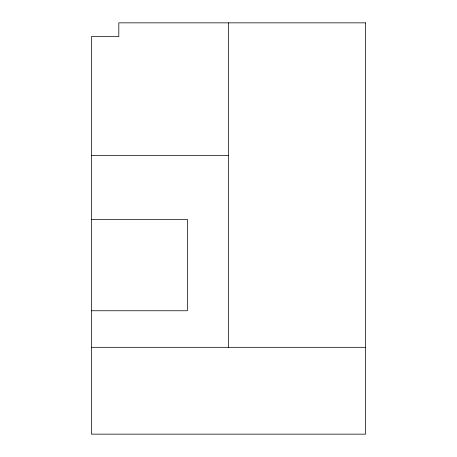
<?xml version="1.0" encoding="UTF-8"?>
<svg xmlns="http://www.w3.org/2000/svg" width="457" height="457" viewBox="0 0 457 457"><rect width="100%" height="100%" fill="white"/><g stroke="black" fill="none" stroke-linecap="round" stroke-linejoin="round"><path stroke-width="0.69" d="M91.4 155.38L228.5 155.38M91.4 219.36L187.37 219.36L187.37 310.76L91.4 310.76M91.4 347.32L365.6 347.32M228.5 22.85L228.5 347.32M365.6 22.85L118.82 22.85L118.82 36.56L91.4 36.56L91.4 434.15L365.6 434.15L365.6 22.85"/></g></svg>
